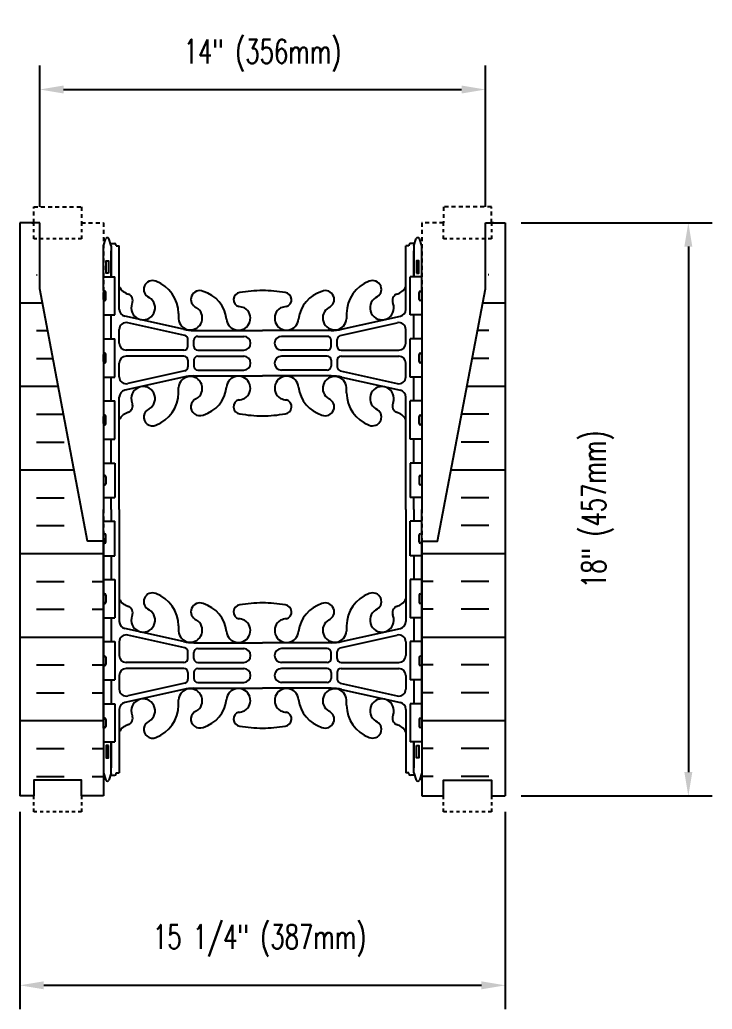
# Model space of a CAD drawing. Header units: inches. Extents: x 329.2 to 384.6, y 103.6 to 160.4.
# Drawn here: x 345.55 to 367.3, y 103.64 to 134.71 of the extents above; entities that cross this region are included whole.
import ezdxf

# ---------------------------------------------------------------- set-up
doc = ezdxf.new("R2010")
doc.units = ezdxf.units.IN
doc.header["$MEASUREMENT"] = 0
doc.linetypes.add('DASHED2', pattern=[0.375, 0.25, -0.125])
doc.linetypes.add('HIDDEN2', pattern=[0.1875, 0.125, -0.0625])
for name, color, linetype in [('HATCH', 12, 'Continuous'), ('Hidden2', 12, 'HIDDEN2'), ('line25', 2, 'Continuous'), ('LINE50', 5, 'Continuous'), ('LINE9', 9, 'Continuous'), ('TEXT', 4, 'Continuous'), ('Web_Edge', 9, 'Continuous')]:
    doc.layers.add(name, color=color, linetype=linetype)
doc.styles.add('DIM', font='romans.shx', dxfattribs={"width": 0.7})
doc.dimstyles.new('ext_8', dxfattribs={"dimscale": 8, "dimtxt": 0.09375, "dimasz": 0.09375, "dimexe": 0.09375, "dimexo": 0.0625, "dimgap": 0.0625, "dimtad": 1, "dimdec": 3, "dimzin": 3, "dimdsep": 46, "dimlunit": 4, "dimtxsty": 'DIM', "dimcen": 0.09, "dimdle": 0.09375, "dimclrt": 4, "dimadec": 0, "dimazin": 0, "dimtfac": 1, "dimtdec": 3, "dimtmove": 2, "dimatfit": 3, "dimfxl": 0, "dimfrac": 2, "dimtolj": 1, "dimtzin": 0, "dimarcsym": 0})

# ---------------------------------------------------------------- blocks, each defined once
blk = doc.blocks.new('*D23')
at = {"layer": 'Defpoints', "color": 0}
for p in [(360.801, 128.334), (360.801, 110.334), (366.55, 110.334)]:
    blk.add_point(p, dxfattribs=at)
at = {"layer": 'TEXT', "color": 0, "lineweight": -2}
for p, q in [((361.301, 128.334), (367.3, 128.334)), ((366.55, 127.584), (366.55, 111.084)), ((361.301, 110.334), (367.3, 110.334))]:
    blk.add_line(p, q, dxfattribs=at)
at = {"layer": 'TEXT', "color": 0}
for points in [[(366.425, 127.584), (366.675, 127.584), (366.55, 128.334)], [(366.425, 111.084), (366.675, 111.084), (366.55, 110.334)]]:
    blk.add_solid(points, dxfattribs=at)
at = {"layer": 'TEXT', "color": 4, "insert": (363.704, 119.334), "char_height": 0.75, "attachment_point": 5, "rotation": 90, "style": 'DIM'}
blk.add_mtext('\\A1;18" (457mm)', dxfattribs=at)
blk = doc.blocks.new('*D24')
at = {"layer": 'Defpoints', "color": 0}
for p in [(360.176, 132.518), (346.176, 128.334), (360.176, 128.334)]:
    blk.add_point(p, dxfattribs=at)
at = {"layer": 'TEXT', "color": 0, "lineweight": -2}
for p, q in [((346.176, 128.834), (346.176, 133.268)), ((360.176, 128.834), (360.176, 133.268)), ((346.926, 132.518), (359.426, 132.518))]:
    blk.add_line(p, q, dxfattribs=at)
at = {"layer": 'TEXT', "color": 0}
for points in [[(346.926, 132.643), (346.926, 132.393), (346.176, 132.518)], [(359.426, 132.643), (359.426, 132.393), (360.176, 132.518)]]:
    blk.add_solid(points, dxfattribs=at)
at = {"layer": 'TEXT', "color": 4, "insert": (353.176, 133.589), "char_height": 0.75, "attachment_point": 5, "style": 'DIM'}
blk.add_mtext('\\A1;14" (356mm)', dxfattribs=at)
blk = doc.blocks.new('*D25')
at = {"layer": 'Defpoints', "color": 0}
for p in [(345.551, 110.334), (360.801, 110.334), (360.801, 104.386)]:
    blk.add_point(p, dxfattribs=at)
at = {"layer": 'TEXT', "color": 0, "lineweight": -2}
for p, q in [((345.551, 109.834), (345.551, 103.636)), ((360.801, 109.834), (360.801, 103.636)), ((346.301, 104.386), (360.051, 104.386))]:
    blk.add_line(p, q, dxfattribs=at)
at = {"layer": 'TEXT', "color": 0}
for points in [[(346.301, 104.511), (346.301, 104.261), (345.551, 104.386)], [(360.051, 104.511), (360.051, 104.261), (360.801, 104.386)]]:
    blk.add_solid(points, dxfattribs=at)
at = {"layer": 'TEXT', "color": 4, "insert": (353.085, 105.786), "char_height": 0.75, "attachment_point": 5, "style": 'DIM'}
blk.add_mtext('\\A1;15 1/4" (387mm)', dxfattribs=at)

msp = doc.modelspace()

# ---------------------------------------------------------------- hatches: boundary and pattern name
at = {"layer": 'HATCH'}
h = msp.add_hatch(dxfattribs=at)
h.set_pattern_fill('INSUL', color=256, scale=7, style=0)
h.set_pattern_definition([(0, (-2581.681, -341.429), (0, 2.625), []), (0, (-2581.681, -340.554), (0, 2.625), [0.875, -0.875]), (0, (-2581.681, -339.679), (0, 2.625), [0.875, -0.875])])
edge = h.paths.add_edge_path()
edge.add_line((348.1759, 118.3336), (347.6759, 118.3336))
edge.add_line((347.6759, 118.3336), (345.9259, 127.5836))
edge.add_line((345.9259, 127.5836), (345.9259, 128.3336))
edge.add_line((345.9259, 128.3336), (345.5509, 128.3336))
edge.add_line((345.5509, 128.3336), (345.5509, 110.3336))
edge.add_line((345.5509, 110.3336), (345.9884, 110.3336))
edge.add_line((345.9884, 110.3336), (345.9884, 110.8336))
edge.add_line((345.9884, 110.8336), (347.4884, 110.8336))
edge.add_line((347.4884, 110.8336), (347.4884, 110.3336))
edge.add_line((347.4884, 110.3336), (347.9259, 110.3336))
edge.add_line((348.1759, 118.3336), (348.1759, 110.3336))
h = msp.add_hatch(dxfattribs=at)
h.set_pattern_fill('INSUL', color=256, scale=7, style=0)
h.set_pattern_definition([(180, (3288.0328, -341.429), (0, 2.625), []), (180, (3288.0328, -340.554), (0, 2.625), [0.875, -0.875]), (180, (3288.0328, -339.679), (0, 2.625), [0.875, -0.875])])
edge = h.paths.add_edge_path()
edge.add_line((358.1759, 118.3336), (358.6759, 118.3336))
edge.add_line((358.6759, 118.3336), (360.4259, 127.5836))
edge.add_line((360.4259, 127.5836), (360.4259, 128.3336))
edge.add_line((360.4259, 128.3336), (360.8009, 128.3336))
edge.add_line((360.8009, 128.3336), (360.8009, 110.3336))
edge.add_line((360.8009, 110.3336), (360.3634, 110.3336))
edge.add_line((360.3634, 110.3336), (360.3634, 110.8336))
edge.add_line((360.3634, 110.8336), (358.8634, 110.8336))
edge.add_line((358.8634, 110.8336), (358.8634, 110.3336))
edge.add_line((358.8634, 110.3336), (358.4259, 110.3336))
edge.add_line((358.1759, 118.3336), (358.1759, 110.3336))

# ---------------------------------------------------------------- linework, layer by layer
at = {"layer": 'Hidden2'}
for points in [[(345.9259, 128.3336), (345.9884, 128.3336), (345.9884, 128.8336), (347.4884, 128.8336), (347.4884, 128.3336), (348.1759, 128.3336), (348.1759, 118.3336)], [(360.4259, 128.3336), (360.3634, 128.3336), (360.3634, 128.8336), (358.8634, 128.8336), (358.8634, 128.3336), (358.1759, 128.3336), (358.1759, 118.3336)]]:
    msp.add_lwpolyline(points, dxfattribs=at)
at = {"layer": 'line25'}
for p, q in [((348.1759, 126.6386), (348.5408, 126.6386)), ((348.5408, 125.4386), (348.5408, 126.6386)), ((358.1759, 126.6386), (357.8109, 126.6386)), ((357.8109, 125.4386), (357.8109, 126.6386)), ((348.1759, 125.4386), (348.5408, 125.4386)), ((358.1759, 125.4386), (357.8109, 125.4386)), ((348.1759, 124.6886), (348.5408, 124.6886)), ((348.5408, 123.4886), (348.5408, 124.6886)), ((358.1759, 124.6886), (357.8109, 124.6886)), ((357.8109, 123.4886), (357.8109, 124.6886)), ((348.1759, 123.4886), (348.5408, 123.4886)), ((358.1759, 123.4886), (357.8109, 123.4886)), ((348.1759, 122.7386), (348.5408, 122.7386)), ((348.5408, 121.5386), (348.5408, 122.7386)), ((358.1759, 122.7386), (357.8109, 122.7386)), ((357.8109, 121.5386), (357.8109, 122.7386)), ((348.1759, 121.5386), (348.5408, 121.5386)), ((358.1759, 121.5386), (357.8109, 121.5386)), ((348.1759, 120.7886), (348.5408, 120.7886)), ((348.5408, 120.7886), (348.5408, 119.7086)), ((358.1759, 120.7886), (357.8109, 120.7886)), ((357.8109, 120.7886), (357.8109, 119.7086)), ((348.1759, 119.7086), (348.5408, 119.7086)), ((358.1759, 119.7086), (357.8109, 119.7086)), ((348.1759, 118.9586), (348.5408, 118.9586)), ((348.5408, 117.8786), (348.5408, 118.9586)), ((358.1759, 118.9586), (357.8109, 118.9586)), ((357.8109, 117.8786), (357.8109, 118.9586)), ((348.1759, 118.3336), (348.1759, 110.3336)), ((348.1759, 118.3336), (348.1759, 110.3336)), ((358.1759, 118.3336), (358.1759, 110.3336)), ((348.1759, 117.8786), (348.5408, 117.8786)), ((358.1759, 117.8786), (357.8109, 117.8786)), ((348.1759, 117.1286), (348.5408, 117.1286)), ((348.5408, 117.1286), (348.5408, 115.9286)), ((358.1759, 117.1286), (357.8109, 117.1286)), ((357.8109, 117.1286), (357.8109, 115.9286)), ((348.1759, 115.9286), (348.5408, 115.9286)), ((358.1759, 115.9286), (357.8109, 115.9286)), ((348.1759, 115.1786), (348.5408, 115.1786)), ((348.5408, 115.1786), (348.5408, 113.9786)), ((358.1759, 115.1786), (357.8109, 115.1786)), ((357.8109, 115.1786), (357.8109, 113.9786)), ((348.1759, 113.9786), (348.5408, 113.9786)), ((358.1759, 113.9786), (357.8109, 113.9786)), ((348.1759, 113.2286), (348.5408, 113.2286)), ((348.5408, 113.2286), (348.5408, 112.0286)), ((358.1759, 113.2286), (357.8109, 113.2286)), ((357.8109, 113.2286), (357.8109, 112.0286)), ((348.1759, 112.0286), (348.5408, 112.0286)), ((358.1759, 112.0286), (357.8109, 112.0286))]:
    msp.add_line(p, q, dxfattribs=at)
at = {"layer": 'LINE50'}
for p, q in [((345.5509, 128.3336), (345.5509, 128.3336)), ((345.5509, 128.3336), (345.5509, 110.3336)), ((346.1759, 128.3336), (345.5509, 128.3336)), ((360.1759, 128.3336), (360.8009, 128.3336)), ((360.8009, 128.3336), (360.8009, 128.3336)), ((360.8009, 128.3336), (360.8009, 128.3336)), ((360.8009, 128.3336), (360.8009, 110.3336))]:
    msp.add_line(p, q, dxfattribs=at)
for points in [[(348.1759, 118.3336), (347.6759, 118.3336), (346.1759, 126.2622), (346.1759, 128.3336)], [(358.1759, 118.3336), (358.6759, 118.3336), (360.1759, 126.2622), (360.1759, 128.3336)], [(348.1759, 110.3336), (347.4884, 110.3336), (347.4884, 110.8336), (345.9884, 110.8336), (345.9884, 110.3336), (345.5509, 110.3336)], [(358.1759, 110.3336), (358.8634, 110.3336), (358.8634, 110.8336), (360.3634, 110.8336), (360.3634, 110.3336), (360.8009, 110.3336)]]:
    msp.add_lwpolyline(points, dxfattribs=at)
at = {"layer": 'LINE9'}
for p, q in [((348.2159, 126.1886), (348.2159, 126.1886)), ((358.1358, 126.1886), (358.1358, 126.1886)), ((348.1759, 125.9286), (348.1759, 126.1486)), ((348.1759, 126.0936), (348.1759, 126.0936)), ((348.1759, 125.9836), (348.1759, 125.9836)), ((348.2159, 125.8886), (348.2159, 125.8886)), ((348.2559, 125.9286), (348.2559, 126.1486)), ((358.0958, 125.9286), (358.0958, 126.1486)), ((358.1358, 125.8886), (358.1358, 125.8886)), ((358.1758, 125.9286), (358.1758, 126.1486)), ((358.1759, 126.0936), (358.1758, 126.0936)), ((358.1759, 125.9836), (358.1758, 125.9836)), ((348.1759, 123.9786), (348.1759, 124.1986)), ((348.1759, 124.1436), (348.1759, 124.1436)), ((348.1759, 124.0336), (348.1759, 124.0336)), ((348.2159, 124.2386), (348.2159, 124.2386)), ((348.2559, 123.9786), (348.2559, 124.1986)), ((358.0958, 123.9786), (358.0958, 124.1986)), ((358.1358, 124.2386), (358.1358, 124.2386)), ((358.1758, 123.9786), (358.1758, 124.1986)), ((358.1759, 124.1436), (358.1758, 124.1436)), ((358.1759, 124.0336), (358.1758, 124.0336)), ((348.2159, 123.9386), (348.2159, 123.9386)), ((358.1358, 123.9386), (358.1358, 123.9386)), ((348.1759, 122.0286), (348.1759, 122.2486)), ((348.1759, 122.1936), (348.1759, 122.1936)), ((348.2159, 122.2886), (348.2159, 122.2886)), ((348.2559, 122.0286), (348.2559, 122.2486)), ((358.0958, 122.0286), (358.0958, 122.2486)), ((358.1358, 122.2886), (358.1358, 122.2886)), ((358.1758, 122.0286), (358.1758, 122.2486)), ((358.1759, 122.1936), (358.1758, 122.1936)), ((348.1759, 122.0836), (348.1759, 122.0836)), ((348.2159, 121.9886), (348.2159, 121.9886)), ((358.1358, 121.9886), (358.1358, 121.9886)), ((358.1759, 122.0836), (358.1758, 122.0836)), ((348.1759, 120.3586), (348.1759, 120.1386)), ((348.1759, 120.3036), (348.1759, 120.3036)), ((348.2159, 120.3986), (348.2159, 120.3986)), ((348.2559, 120.3586), (348.2559, 120.1386)), ((358.0958, 120.3586), (358.0958, 120.1386)), ((358.1358, 120.3986), (358.1358, 120.3986)), ((358.1758, 120.3586), (358.1758, 120.1386)), ((358.1759, 120.3036), (358.1758, 120.3036)), ((348.1759, 120.1936), (348.1759, 120.1936)), ((348.2159, 120.0986), (348.2159, 120.0986)), ((358.1358, 120.0986), (358.1358, 120.0986)), ((358.1759, 120.1936), (358.1758, 120.1936)), ((348.1759, 118.3086), (348.1759, 118.5286)), ((348.1759, 118.4736), (348.1759, 118.4736)), ((348.2159, 118.5686), (348.2159, 118.5686)), ((348.2559, 118.3086), (348.2559, 118.5286)), ((358.0958, 118.3086), (358.0958, 118.5286)), ((358.1358, 118.5686), (358.1358, 118.5686)), ((358.1758, 118.3086), (358.1758, 118.5286)), ((358.1759, 118.4736), (358.1758, 118.4736)), ((348.1759, 118.3636), (348.1759, 118.3636)), ((348.2159, 118.2686), (348.2159, 118.2686)), ((358.1358, 118.2686), (358.1358, 118.2686)), ((358.1759, 118.3636), (358.1758, 118.3636)), ((348.1759, 116.6386), (348.1759, 116.4186)), ((348.1759, 116.5836), (348.1759, 116.5836)), ((348.2159, 116.6786), (348.2159, 116.6786)), ((348.2559, 116.6386), (348.2559, 116.4186)), ((358.0958, 116.6386), (358.0958, 116.4186)), ((358.1358, 116.6786), (358.1358, 116.6786)), ((358.1758, 116.6386), (358.1758, 116.4186)), ((358.1759, 116.5836), (358.1758, 116.5836)), ((348.1759, 116.4736), (348.1759, 116.4736)), ((348.2159, 116.3786), (348.2159, 116.3786)), ((358.1358, 116.3786), (358.1358, 116.3786)), ((358.1759, 116.4736), (358.1758, 116.4736)), ((348.1759, 114.6886), (348.1759, 114.4686)), ((348.2559, 114.6886), (348.2559, 114.4686)), ((358.0958, 114.6886), (358.0958, 114.4686)), ((358.1758, 114.6886), (358.1758, 114.4686)), ((348.1759, 114.6336), (348.1759, 114.6336)), ((348.1759, 114.5236), (348.1759, 114.5236)), ((348.2159, 114.4286), (348.2159, 114.4286)), ((358.1358, 114.4286), (358.1358, 114.4286)), ((358.1759, 114.6336), (358.1758, 114.6336)), ((358.1759, 114.5236), (358.1758, 114.5236)), ((348.1759, 112.7386), (348.1759, 112.5186)), ((348.1759, 112.6836), (348.1759, 112.6836)), ((348.1759, 112.5736), (348.1759, 112.5736)), ((348.2159, 112.7786), (348.2159, 112.7786)), ((348.2559, 112.7386), (348.2559, 112.5186)), ((358.0958, 112.7386), (358.0958, 112.5186)), ((358.1358, 112.7786), (358.1358, 112.7786)), ((358.1758, 112.7386), (358.1758, 112.5186)), ((358.1759, 112.6836), (358.1758, 112.6836)), ((358.1759, 112.5736), (358.1758, 112.5736)), ((348.2159, 112.4786), (348.2159, 112.4786)), ((358.1358, 112.4786), (358.1358, 112.4786))]:
    msp.add_line(p, q, dxfattribs=at)
at = {"layer": 'LINE9', "linetype": 'DASHED2', "ltscale": 0.15}
for points in [[(347.4884, 128.3336), (347.4884, 128.3336), (347.4884, 127.8336), (345.9884, 127.8336), (345.9884, 128.3336), (345.9884, 128.3336)], [(360.3634, 128.3336), (360.3634, 128.3336), (360.3634, 127.8336), (358.8634, 127.8336), (358.8634, 128.3336), (358.8634, 128.3336)], [(347.4884, 110.3336), (347.4884, 110.3336), (347.4884, 109.8336), (345.9884, 109.8336), (345.9884, 110.3336), (345.9884, 110.3336)], [(360.3634, 110.3336), (360.3634, 110.3336), (360.3634, 109.8336), (358.8634, 109.8336), (358.8634, 110.3336), (358.8634, 110.3336)]]:
    msp.add_lwpolyline(points, dxfattribs=at)
at = {"layer": 'LINE9'}
for centre, start, end in [((348.2159, 126.1486), 90, 180), ((348.2159, 126.1486), 360, 90), ((358.1358, 126.1486), 90, 180), ((358.1358, 126.1486), 0, 90), ((348.2159, 125.9286), 180, 270), ((348.2159, 125.9286), 270, 0), ((358.1358, 125.9286), 180, 270), ((358.1358, 125.9286), 270, 0), ((348.2159, 124.1986), 90, 180), ((348.2159, 123.9786), 180, 270), ((348.2159, 124.1986), 360, 90), ((348.2159, 123.9786), 270, 0), ((358.1358, 124.1986), 90, 180), ((358.1358, 123.9786), 180, 270), ((358.1358, 124.1986), 0, 90), ((358.1358, 123.9786), 270, 0), ((348.2159, 122.2486), 90, 180), ((348.2159, 122.2486), 360, 90), ((358.1358, 122.2486), 90, 180), ((358.1358, 122.2486), 0, 90), ((348.2159, 122.0286), 180, 270), ((348.2159, 122.0286), 270, 0), ((358.1358, 122.0286), 180, 270), ((358.1358, 122.0286), 270, 0), ((348.2159, 120.3586), 90, 180), ((348.2159, 120.3586), 0, 90), ((358.1358, 120.3586), 90, 180), ((358.1358, 120.3586), 360, 90), ((348.2159, 120.1386), 180, 270), ((348.2159, 120.1386), 270, 0), ((358.1358, 120.1386), 180, 270), ((358.1358, 120.1386), 270, 0), ((348.2159, 118.5286), 90, 180), ((348.2159, 118.5286), 360, 90), ((358.1358, 118.5286), 90, 180), ((358.1358, 118.5286), 0, 90), ((348.2159, 118.3086), 180, 270), ((348.2159, 118.3086), 270, 0), ((358.1358, 118.3086), 180, 270), ((358.1358, 118.3086), 270, 0), ((348.2159, 116.6386), 90, 180), ((348.2159, 116.6386), 0, 90), ((358.1358, 116.6386), 90, 180), ((358.1358, 116.6386), 360, 90), ((348.2159, 116.4186), 180, 270), ((348.2159, 116.4186), 270, 0), ((358.1358, 116.4186), 180, 270), ((358.1358, 116.4186), 270, 0), ((348.2159, 114.6886), 90, 180), ((348.2159, 114.6886), 0, 90), ((358.1358, 114.6886), 90, 180), ((358.1358, 114.6886), 360, 90), ((348.2159, 114.4686), 180, 270), ((348.2159, 114.4686), 270, 0), ((358.1358, 114.4686), 180, 270), ((358.1358, 114.4686), 270, 0), ((348.2159, 112.7386), 90, 180), ((348.2159, 112.5186), 180, 270), ((348.2159, 112.7386), 0, 90), ((348.2159, 112.5186), 270, 0), ((358.1358, 112.7386), 90, 180), ((358.1358, 112.5186), 180, 270), ((358.1358, 112.7386), 360, 90), ((358.1358, 112.5186), 270, 0)]:
    msp.add_arc(centre, 0.04, start, end, dxfattribs=at)
at = {"layer": 'Web_Edge'}
for p, q in [((348.1759, 127.6049), (348.2509, 127.8349)), ((348.4259, 127.6049), (348.3509, 127.8349)), ((357.9259, 127.6049), (358.0009, 127.8349)), ((358.1759, 127.6049), (358.1009, 127.8349)), ((348.3998, 127.6849), (348.5259, 127.6849)), ((348.4259, 127.6049), (348.4259, 126.6386)), ((348.5759, 127.6349), (348.5759, 127.6349)), ((348.5759, 127.6349), (348.5759, 127.6049)), ((348.5759, 127.6049), (348.6759, 127.6049)), ((348.6759, 125.6143), (348.6759, 127.6049)), ((357.7759, 127.6049), (357.6759, 127.6049)), ((357.6759, 125.6143), (357.6759, 127.6049)), ((357.7759, 127.6349), (357.7759, 127.6049)), ((357.7759, 127.6349), (357.7759, 127.6349)), ((357.9519, 127.6849), (357.8259, 127.6849)), ((357.9259, 127.6049), (357.9259, 126.6386)), ((349.0743, 125.7916), (349.086, 125.8129)), ((357.2774, 125.7916), (357.2657, 125.8129)), ((350.6911, 124.9891), (348.8469, 125.4008)), ((350.5355, 125.4811), (350.535, 125.3161)), ((355.6606, 124.9891), (357.5048, 125.4008)), ((355.8162, 125.4811), (355.8167, 125.3161)), ((348.6759, 124.5503), (348.6759, 124.9787)), ((350.7344, 124.7908), (348.9424, 125.1921)), ((351.0179, 124.953), (353.1759, 124.953)), ((355.3338, 124.953), (353.1759, 124.953)), ((355.6173, 124.7908), (357.4093, 125.1921)), ((357.6759, 124.5503), (357.6759, 124.9787)), ((350.8321, 124.4565), (350.8321, 124.6688)), ((351.0196, 124.4574), (351.0196, 124.6414)), ((351.1446, 124.7664), (352.5841, 124.7664)), ((355.2071, 124.7664), (353.7676, 124.7664)), ((355.3321, 124.4574), (355.3321, 124.6414)), ((355.5196, 124.4565), (355.5196, 124.6688)), ((350.7071, 124.3315), (348.8946, 124.3315)), ((351.1446, 124.3324), (352.5841, 124.3324)), ((355.2071, 124.3324), (353.7676, 124.3324)), ((355.6446, 124.3315), (357.4571, 124.3315)), ((350.7071, 124.1433), (348.8946, 124.1433)), ((350.8321, 124.0183), (350.8321, 123.806)), ((351.0196, 124.0175), (351.0196, 123.8335)), ((351.1446, 124.1425), (352.5841, 124.1425)), ((355.2071, 124.1425), (353.7676, 124.1425)), ((355.3321, 124.0175), (355.3321, 123.8335)), ((355.5196, 124.0183), (355.5196, 123.806)), ((355.6446, 124.1433), (357.4571, 124.1433)), ((348.6759, 123.4962), (348.6759, 123.9246)), ((350.7344, 123.6841), (348.9424, 123.2827)), ((351.1446, 123.7085), (352.5841, 123.7085)), ((355.2071, 123.7085), (353.7676, 123.7085)), ((355.6173, 123.6841), (357.4093, 123.2827)), ((357.6759, 123.4962), (357.6759, 123.9246)), ((350.6911, 123.4858), (348.8469, 123.074)), ((351.0179, 123.5218), (353.1759, 123.5218)), ((355.3338, 123.5218), (353.1759, 123.5218)), ((355.6606, 123.4858), (357.5048, 123.074)), ((350.5355, 122.9938), (350.535, 123.1588)), ((355.8162, 122.9938), (355.8167, 123.1588)), ((348.6759, 119.3336), (348.6759, 122.8605)), ((357.6759, 119.3336), (357.6759, 122.8605)), ((349.0743, 122.6833), (349.086, 122.662)), ((357.2774, 122.6833), (357.2657, 122.662)), ((348.6759, 119.3336), (348.6759, 115.8067)), ((357.6759, 119.3336), (357.6759, 115.8067)), ((349.0743, 115.9839), (349.086, 116.0052)), ((357.2774, 115.9839), (357.2657, 116.0052)), ((350.6911, 115.1814), (348.8469, 115.5932)), ((350.5355, 115.6734), (350.535, 115.5084)), ((355.6606, 115.1814), (357.5048, 115.5932)), ((355.8162, 115.6734), (355.8167, 115.5084)), ((350.7344, 114.9831), (348.9424, 115.3845)), ((355.6173, 114.9831), (357.4093, 115.3844)), ((348.6759, 115.171), (348.6759, 114.7426)), ((351.0179, 115.1454), (353.1759, 115.1454)), ((355.3338, 115.1454), (353.1759, 115.1454)), ((357.6759, 115.171), (357.6759, 114.7426)), ((350.8321, 114.6489), (350.8321, 114.8611)), ((351.0196, 114.6497), (351.0196, 114.8337)), ((351.1446, 114.9587), (352.5841, 114.9587)), ((355.2071, 114.9587), (353.7676, 114.9587)), ((355.3321, 114.6497), (355.3321, 114.8337)), ((355.5196, 114.6489), (355.5196, 114.8611)), ((350.7071, 114.5239), (348.8946, 114.5239)), ((351.1446, 114.5247), (352.5841, 114.5247)), ((355.2071, 114.5247), (353.7676, 114.5247)), ((355.6446, 114.5239), (357.4571, 114.5239)), ((348.6759, 114.1169), (348.6759, 113.6885)), ((350.7071, 114.3357), (348.8946, 114.3357)), ((350.8321, 114.2107), (350.8321, 113.9984)), ((351.0196, 114.2098), (351.0196, 114.0258)), ((351.1446, 114.3348), (352.5841, 114.3348)), ((355.2071, 114.3348), (353.7676, 114.3348)), ((355.3321, 114.2098), (355.3321, 114.0258)), ((355.5196, 114.2107), (355.5196, 113.9984)), ((355.6446, 114.3357), (357.4571, 114.3357)), ((357.6759, 114.1169), (357.6759, 113.6885)), ((350.7344, 113.8764), (348.9424, 113.4751)), ((351.1446, 113.9008), (352.5841, 113.9008)), ((355.2071, 113.9008), (353.7676, 113.9008)), ((355.6173, 113.8764), (357.4093, 113.4751)), ((350.6911, 113.6781), (348.8469, 113.2663)), ((351.0179, 113.7142), (353.1759, 113.7142)), ((355.3338, 113.7142), (353.1759, 113.7142)), ((355.6606, 113.6781), (357.5048, 113.2663)), ((350.5355, 113.1861), (350.535, 113.3511)), ((355.8162, 113.1861), (355.8167, 113.3511)), ((348.6759, 113.0529), (348.6759, 111.0623)), ((349.0743, 112.8756), (349.086, 112.8543)), ((357.2774, 112.8756), (357.2657, 112.8543)), ((357.6759, 113.0529), (357.6759, 111.0623)), ((348.4259, 111.0623), (348.4259, 112.0286)), ((357.9259, 111.0623), (357.9259, 112.0286)), ((348.1759, 111.0623), (348.2509, 110.8323)), ((348.4259, 111.0623), (348.3509, 110.8323)), ((348.3998, 110.9823), (348.5259, 110.9823)), ((348.5759, 111.0323), (348.5759, 111.0623)), ((348.5759, 111.0623), (348.6759, 111.0623)), ((348.5759, 111.0323), (348.5759, 111.0323)), ((357.7759, 111.0623), (357.6759, 111.0623)), ((357.7759, 111.0323), (357.7759, 111.0623)), ((357.7759, 111.0323), (357.7759, 111.0323)), ((357.9519, 110.9823), (357.8259, 110.9823)), ((357.9259, 111.0623), (358.0009, 110.8323)), ((358.1759, 111.0623), (358.1009, 110.8323))]:
    msp.add_line(p, q, dxfattribs=at)
for points in [[(348.1759, 126.2049), (348.1759, 127.6049)], [(348.4259, 126.6386), (348.4259, 127.4549)], [(357.9259, 126.6386), (357.9259, 127.4549)], [(358.1759, 126.2049), (358.1759, 127.6049)], [(348.1759, 126.2049), (348.1759, 119.3336)], [(358.1759, 126.2049), (358.1759, 119.3336)], [(348.4259, 124.6886), (348.4259, 125.4386)], [(357.9259, 124.6886), (357.9259, 125.4386)], [(348.4259, 122.7386), (348.4259, 123.4886)], [(357.9259, 122.7386), (357.9259, 123.4886)], [(348.4259, 120.7886), (348.4259, 121.5386)], [(357.9259, 120.7886), (357.9259, 121.5386)], [(348.4259, 119.3336), (348.4259, 119.7086)], [(357.9259, 119.3336), (357.9259, 119.7086)], [(348.1759, 112.4623), (348.1759, 119.3336)], [(348.4259, 119.3336), (348.4259, 118.9586)], [(357.9259, 119.3336), (357.9259, 118.9586)], [(358.1759, 112.4623), (358.1759, 119.3336)], [(348.4259, 117.8786), (348.4259, 117.1286)], [(357.9259, 117.8786), (357.9259, 117.1286)], [(348.4259, 115.9286), (348.4259, 115.1786)], [(357.9259, 115.9286), (357.9259, 115.1786)], [(348.4259, 113.9786), (348.4259, 113.2286)], [(357.9259, 113.9786), (357.9259, 113.2286)], [(348.1759, 112.4623), (348.1759, 111.0623)], [(358.1759, 112.4623), (358.1759, 111.0623)], [(348.4259, 112.0286), (348.4259, 111.2123)], [(357.9259, 112.0286), (357.9259, 111.2123)]]:
    msp.add_lwpolyline(points, dxfattribs=at)
for points in [[(348.3359, 126.7549), (348.2659, 126.7549), (348.2659, 127.1349), (348.3359, 127.1349)], [(358.0159, 126.7549), (358.0859, 126.7549), (358.0859, 127.1349), (358.0159, 127.1349)], [(348.3359, 111.9123), (348.2659, 111.9123), (348.2659, 111.5323), (348.3359, 111.5323)], [(358.0159, 111.9123), (358.0859, 111.9123), (358.0859, 111.5323), (358.0159, 111.5323)]]:
    msp.add_lwpolyline(points, close=True, dxfattribs=at)
for centre, radius, start, end in [((348.3009, 127.8082), 0.0567, 28.07249, 151.92751), ((358.0509, 127.8082), 0.0567, 28.07249, 151.92751), ((348.5259, 127.6349), 0.05, 0, 90), ((357.8259, 127.6349), 0.05, 90, 180), ((349.7198, 126.2415), 0.277, 67.31998, 247.31998), ((349.444, 125.4747), 1.0916, 0.33317, 69.48254), ((356.9078, 125.4747), 1.0916, 110.51746, 179.66683), ((356.632, 126.2415), 0.277, 292.68002, 112.68002), ((349.0857, 126.5369), 0.4602, 207.03568, 255.28391), ((351.2029, 125.9244), 0.277, 67.31998, 247.31998), ((351.0188, 125.1876), 1.0341, 6.66686, 73.66351), ((353.1587, 122.4257), 3.7774, 89.73938, 100.62755), ((353.193, 122.4257), 3.7774, 79.37245, 90.26062), ((355.3329, 125.1876), 1.0341, 106.33649, 173.33314), ((355.1488, 125.9244), 0.277, 292.68002, 112.68002), ((357.266, 126.5369), 0.4602, 284.71609, 332.96432), ((348.8694, 125.886), 0.2286, 341.35332, 64.22159), ((349.4259, 125.661), 0.375, 159.62427, 60.06847), ((352.4819, 125.9192), 0.22, 95.18347, 255.7396), ((353.8698, 125.9192), 0.22, 284.2604, 84.81653), ((356.9259, 125.661), 0.375, 119.93153, 20.37573), ((357.4823, 125.886), 0.2286, 115.77841, 198.64668), ((348.8946, 125.6143), 0.2188, 180, 257.41348), ((350.909, 125.3439), 0.375, 184.24484, 60.06847), ((352.4199, 125.3354), 0.375, 184.24484, 60.06847), ((352.3132, 124.8797), 0.8341, 69.37291, 82.1063), ((353.9318, 125.3354), 0.375, 119.93153, 355.75516), ((354.0386, 124.8797), 0.8341, 97.8937, 110.62709), ((355.4427, 125.3439), 0.375, 119.93153, 355.75516), ((357.4571, 125.6143), 0.2188, 282.58652, 0), ((348.8946, 124.9787), 0.2188, 77.37673, 180), ((351.0179, 126.453), 1.5, 257.41348, 270), ((355.3338, 126.453), 1.5, 270, 282.58652), ((357.4571, 124.9787), 0.2188, 0, 102.62327), ((350.7071, 124.6688), 0.125, 0, 77.37673), ((351.1446, 124.6414), 0.125, 90, 180), ((352.5841, 124.5494), 0.217, 270, 90), ((353.7676, 124.5494), 0.217, 90, 270), ((355.2071, 124.6414), 0.125, 0, 90), ((355.6446, 124.6688), 0.125, 102.62327, 180), ((348.8946, 124.5503), 0.2188, 180, 270), ((350.7071, 124.4565), 0.125, 270, 0), ((351.1446, 124.4574), 0.125, 180, 270), ((355.2071, 124.4574), 0.125, 270, 360), ((355.6446, 124.4565), 0.125, 180, 270), ((357.4571, 124.5503), 0.2188, 270, 0), ((348.8946, 123.9246), 0.2188, 90, 180), ((350.7071, 124.0183), 0.125, 0, 90), ((351.1446, 124.0175), 0.125, 90, 180), ((352.5841, 123.9255), 0.217, 270, 90), ((353.7676, 123.9255), 0.217, 90, 270), ((355.2071, 124.0175), 0.125, 0, 90), ((355.6446, 124.0183), 0.125, 90, 180), ((357.4571, 123.9246), 0.2188, 0, 90), ((350.7071, 123.806), 0.125, 282.62327, 0), ((351.1446, 123.8335), 0.125, 180, 270), ((355.2071, 123.8335), 0.125, 270, 0), ((355.6446, 123.806), 0.125, 180, 257.37673), ((348.8946, 123.4962), 0.2188, 180, 282.62327), ((350.909, 123.131), 0.375, 299.93153, 175.75516), ((351.0179, 122.0218), 1.5, 90, 102.58652), ((352.4199, 123.1395), 0.375, 299.93153, 175.75516), ((353.9318, 123.1395), 0.375, 4.24484, 240.06847), ((355.4427, 123.131), 0.375, 4.24484, 240.06847), ((355.3338, 122.0218), 1.5, 77.41348, 90), ((357.4571, 123.4962), 0.2188, 257.37673, 0), ((348.8946, 122.8605), 0.2188, 102.58652, 180), ((349.4259, 122.8139), 0.375, 299.93153, 200.37573), ((351.0188, 123.2873), 1.0341, 286.33649, 353.33314), ((355.3329, 123.2873), 1.0341, 186.66686, 253.66351), ((356.9259, 122.8139), 0.375, 339.62427, 240.06847), ((357.4571, 122.8605), 0.2188, 0, 77.41348), ((349.444, 123.0001), 1.0916, 290.51746, 359.66683), ((351.2029, 122.5505), 0.277, 112.68002, 292.68002), ((352.4819, 122.5557), 0.22, 104.2604, 264.81653), ((352.3132, 123.5951), 0.8341, 277.8937, 290.62709), ((354.0386, 123.5951), 0.8341, 249.37291, 262.1063), ((353.8698, 122.5557), 0.22, 275.18347, 75.7396), ((355.1488, 122.5505), 0.277, 247.31998, 67.31998), ((356.9078, 123.0001), 1.0916, 180.33317, 249.48254), ((348.8694, 122.5889), 0.2286, 295.77841, 18.64668), ((349.7198, 122.2333), 0.277, 112.68002, 292.68002), ((356.632, 122.2333), 0.277, 247.31998, 67.31998), ((357.4823, 122.5889), 0.2286, 161.35332, 244.22159), ((349.0857, 121.938), 0.4602, 104.71609, 152.96432), ((353.1587, 126.0492), 3.7774, 259.37245, 270.26062), ((353.193, 126.0492), 3.7774, 269.73938, 280.62755), ((357.266, 121.938), 0.4602, 27.03568, 75.28391), ((349.7198, 116.4339), 0.277, 67.31998, 247.31998), ((349.444, 115.6671), 1.0916, 0.33317, 69.48254), ((356.9078, 115.6671), 1.0916, 110.51746, 179.66683), ((356.632, 116.4339), 0.277, 292.68002, 112.68002), ((349.0857, 116.7292), 0.4602, 207.03568, 255.28391), ((348.8694, 116.0783), 0.2286, 341.35332, 64.22159), ((351.2029, 116.1167), 0.277, 67.31998, 247.31998), ((351.0188, 115.3799), 1.0341, 6.66686, 73.66351), ((352.4819, 116.1115), 0.22, 95.18347, 255.7396), ((353.1587, 112.618), 3.7774, 89.73938, 100.62755), ((353.193, 112.618), 3.7774, 79.37245, 90.26062), ((353.8698, 116.1115), 0.22, 284.2604, 84.81653), ((355.3329, 115.3799), 1.0341, 106.33649, 173.33314), ((355.1488, 116.1167), 0.277, 292.68002, 112.68002), ((357.4823, 116.0783), 0.2286, 115.77841, 198.64668), ((357.266, 116.7292), 0.4602, 284.71609, 332.96432), ((349.4259, 115.8533), 0.375, 159.62427, 60.06847), ((356.9259, 115.8533), 0.375, 119.93153, 20.37573), ((348.8946, 115.8067), 0.2188, 180, 257.41348), ((350.909, 115.5362), 0.375, 184.24484, 60.06847), ((352.4199, 115.5277), 0.375, 184.24484, 60.06847), ((352.3132, 115.072), 0.8341, 69.37291, 82.1063), ((353.9318, 115.5277), 0.375, 119.93153, 355.75516), ((354.0386, 115.072), 0.8341, 97.8937, 110.62709), ((355.4427, 115.5362), 0.375, 119.93153, 355.75516), ((357.4571, 115.8067), 0.2188, 282.58652, 0), ((348.8946, 115.171), 0.2188, 77.37673, 180), ((357.4571, 115.171), 0.2188, 0, 102.62327), ((351.0179, 116.6454), 1.5, 257.41348, 270), ((350.7071, 114.8611), 0.125, 0, 77.37673), ((355.3338, 116.6454), 1.5, 270, 282.58652), ((355.6446, 114.8611), 0.125, 102.62327, 180), ((348.8946, 114.7426), 0.2188, 180, 270), ((351.1446, 114.8337), 0.125, 90, 180), ((352.5841, 114.7417), 0.217, 270, 90), ((353.7676, 114.7417), 0.217, 90, 270), ((355.2071, 114.8337), 0.125, 0, 90), ((357.4571, 114.7426), 0.2188, 270, 0), ((350.7071, 114.6489), 0.125, 270, 0), ((351.1446, 114.6497), 0.125, 180, 270), ((355.2071, 114.6497), 0.125, 270, 360), ((355.6446, 114.6489), 0.125, 180, 270), ((348.8946, 114.1169), 0.2188, 90, 180), ((350.7071, 114.2107), 0.125, 0, 90), ((351.1446, 114.2098), 0.125, 90, 180), ((352.5841, 114.1178), 0.217, 270, 90), ((353.7676, 114.1178), 0.217, 90, 270), ((355.2071, 114.2098), 0.125, 0, 90), ((355.6446, 114.2107), 0.125, 90, 180), ((357.4571, 114.1169), 0.2188, 0, 90), ((350.7071, 113.9984), 0.125, 282.62327, 0), ((351.1446, 114.0258), 0.125, 180, 270), ((355.2071, 114.0258), 0.125, 270, 0), ((355.6446, 113.9984), 0.125, 180, 257.37673), ((348.8946, 113.6885), 0.2188, 180, 282.62327), ((350.909, 113.3233), 0.375, 299.93153, 175.75516), ((351.0179, 112.2142), 1.5, 90, 102.58652), ((352.4199, 113.3318), 0.375, 299.93153, 175.75516), ((353.9318, 113.3318), 0.375, 4.24484, 240.06847), ((355.4427, 113.3233), 0.375, 4.24484, 240.06847), ((355.3338, 112.2142), 1.5, 77.41348, 90), ((357.4571, 113.6885), 0.2188, 257.37673, 0), ((348.8946, 113.0529), 0.2188, 102.58652, 180), ((349.4259, 113.0062), 0.375, 299.93153, 200.37573), ((349.444, 113.1924), 1.0916, 290.51746, 359.66683), ((351.0188, 113.4796), 1.0341, 286.33649, 353.33314), ((355.3329, 113.4796), 1.0341, 186.66686, 253.66351), ((356.9078, 113.1924), 1.0916, 180.33317, 249.48254), ((356.9259, 113.0062), 0.375, 339.62427, 240.06847), ((357.4571, 113.0529), 0.2188, 0, 77.41348), ((348.8694, 112.7812), 0.2286, 295.77841, 18.64668), ((351.2029, 112.7428), 0.277, 112.68002, 292.68002), ((352.4819, 112.748), 0.22, 104.2604, 264.81653), ((352.3132, 113.7875), 0.8341, 277.8937, 290.62709), ((354.0386, 113.7875), 0.8341, 249.37291, 262.1063), ((353.8698, 112.748), 0.22, 275.18347, 75.7396), ((355.1488, 112.7428), 0.277, 247.31998, 67.31998), ((357.4823, 112.7812), 0.2286, 161.35332, 244.22159), ((349.0857, 112.1303), 0.4602, 104.71609, 152.96432), ((349.7198, 112.4257), 0.277, 112.68002, 292.68002), ((353.1587, 116.2415), 3.7774, 259.37245, 270.26062), ((353.193, 116.2415), 3.7774, 269.73938, 280.62755), ((356.632, 112.4257), 0.277, 247.31998, 67.31998), ((357.266, 112.1303), 0.4602, 27.03568, 75.28391), ((348.5259, 111.0323), 0.05, 270, 0), ((357.8259, 111.0323), 0.05, 180, 270), ((348.3009, 110.859), 0.0567, 208.07249, 331.92751), ((358.0509, 110.859), 0.0567, 208.07249, 331.92751)]:
    msp.add_arc(centre, radius, start, end, dxfattribs=at)
for points in [[(351.0196, 124.4624), (351.0196, 124.6364)], [(355.3321, 124.4624), (355.3321, 124.6364)], [(351.0196, 124.0125), (351.0196, 123.8385)], [(355.3321, 124.0125), (355.3321, 123.8385)], [(351.0196, 114.6547), (351.0196, 114.8287)], [(355.3321, 114.6547), (355.3321, 114.8287)], [(351.0196, 114.2048), (351.0196, 114.0308)], [(355.3321, 114.2048), (355.3321, 114.0308)]]:
    msp.add_open_spline(points, degree=1, dxfattribs=at)

# ---------------------------------------------------------------- dimensions: what is measured, and where the dimension line sits
at = {"layer": 'TEXT'}
dim = msp.add_linear_dim(base=(360.1759, 132.518), p1=(346.1759, 128.3336), p2=(360.1759, 128.3336), text='14" (356mm)', dimstyle='ext_8', dxfattribs=at)
dim.commit()
dim.dimension.update_dxf_attribs({"geometry": '*D24', "text_midpoint": (353.1759, 133.5894)})
dim = msp.add_linear_dim(base=(366.5501, 110.3336), p1=(360.8009, 128.3336), p2=(360.8009, 110.3336), angle=90, text='18" (457mm)', dimstyle='ext_8', dxfattribs=at)
dim.commit()
dim.dimension.update_dxf_attribs({"geometry": '*D23', "text_midpoint": (363.7042, 119.3336), "dimtype": 160})
dim = msp.add_linear_dim(base=(360.8009, 104.3855), p1=(345.5509, 110.3336), p2=(360.8009, 110.3336), text='15 1/4" (387mm)', dimstyle='ext_8', dxfattribs=at)
dim.commit()
dim.dimension.update_dxf_attribs({"geometry": '*D25', "text_midpoint": (353.0849, 105.7863), "dimtype": 160})

doc.saveas('drawing.dxf')
